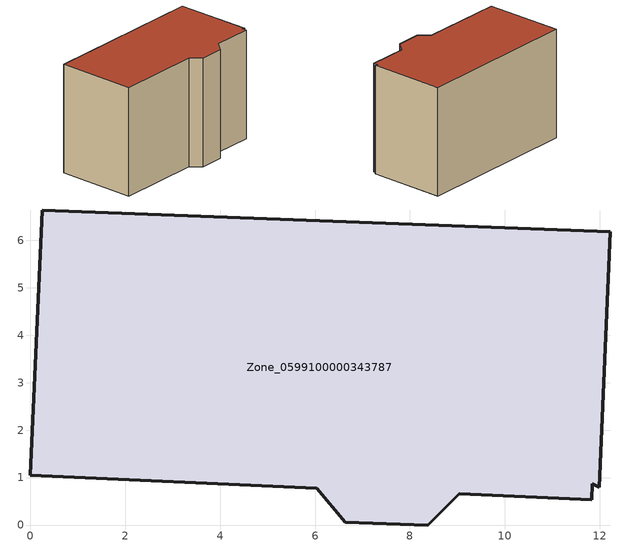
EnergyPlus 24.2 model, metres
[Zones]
Zone_0599100000343787
 floor ground (C_G): 0.25,6.64 12.22,6.18 11.99,0.79 11.84,0.87 11.83,0.54 9.04,0.66 8.38,0 6.64,0.06 6.04,0.78 0,1.05 z1.4
 wall outside (C_F): 12.22,6.18 0.25,6.64 0,1.05 6.04,0.78 6.64,0.06 8.38,0 9.04,0.66 11.83,0.54 11.84,0.87 11.99,0.79 12.22,6.18 z1.4:9.21
 roof outside (C_R): 11.99,0.79 12.22,6.18 0.25,6.64 0,1.05 6.04,0.78 6.64,0.06 8.38,0 9.04,0.66 11.83,0.54 11.84,0.87 z9.21
[BUILDING]
Pand.0599100000343787: North Axis=0; Terrain=City; Loads Convergence Tolerance Value=0.04; Temperature Convergence Tolerance Value=0.4; Solar Distribution=FullExterior; Maximum Number of Warmup Days=25; Minimum Number of Warmup Days=1
[Site:Location]
Rotterdam.The.Hague.AP_ZH_NLD Design_Conditions: Latitude=51.96; Longitude=4.45; Time Zone=1; Elevation=-4.5
[SITE:GROUNDTEMPERATURE:BUILDINGSURFACE]
18, 18, 18, 18, 18, 18, 18, 18, 18, 18, 18, 18
[MATERIAL] Thermal Absorptance=0.9; Solar Absorptance=0.7; Visible Absorptance=0.7
Name | Roughness | Thickness | Conductivity | Density | Specific Heat
G.TC.1992-2005 | MediumSmooth | 0.15 | 0.06 | 540 | 1210
F.TC.1992-2005 | Rough | 0.3 | 0.12 | 1920 | 840
R.TC.1992-2005 | MediumRough | 0.2 | 0.08 | 1500 | 1000
[CONSTRUCTION]
C_G: G.TC.1992-2005
C_F: F.TC.1992-2005
C_R: R.TC.1992-2005
[ZONE]
Zone_0599100000343787: Type=1; Multiplier=1; Ceiling Height=Autocalculate; Volume=Autocalculate; Floor Area=autocalculate; Part of Total Floor Area=Yes
[ZONEINFILTRATION:DESIGNFLOWRATE]
Infil_Zone_0599100000343787: Zone or ZoneList or Space or SpaceList=Zone_0599100000343787; Schedule=AlwaysOn; Design Flow Rate Calculation Method=Flow/Area; Flow Rate per Floor Area=0.0015; Constant Term Coefficient=1; Temperature Term Coefficient=0; Velocity Term Coefficient=0; Velocity Squared Term Coefficient=0
[HVACTEMPLATE:ZONE:IDEALLOADSAIRSYSTEM]
Zone_0599100000343787: Maximum Heating Supply Air Temperature=50; Minimum Cooling Supply Air Temperature=13; Maximum Heating Supply Air Humidity Ratio=0.0156; Minimum Cooling Supply Air Humidity Ratio=0.0077; Heating Limit=NoLimit; Cooling Limit=NoLimit; Dehumidification Control Type=ConstantSensibleHeatRatio; Cooling Sensible Heat Ratio=0.7; Dehumidification Setpoint=60; Humidification Control Type=None; Humidification Setpoint=30; Outdoor Air Method=None; Outdoor Air Flow Rate per Person=0.00944; Outdoor Air Flow Rate per Zone Floor Area=0; Outdoor Air Flow Rate per Zone=0; Demand Controlled Ventilation Type=None; Outdoor Air Economizer Type=NoEconomizer; Heat Recovery Type=None; Sensible Heat Recovery Effectiveness=0.7; Latent Heat Recovery Effectiveness=0.65
[ZONECONTROL:THERMOSTAT]
ThermostatControl_Zone_0599100000343787: Zone or ZoneList=Zone_0599100000343787; Control Type Schedule=DualSetpointControlType; Control 1=Thermostat_Zone_0599100000343787; Temperature Difference Between Cutout And Setpoint=0
[THERMOSTATSETPOINT:DUALSETPOINT]
Thermostat_Zone_0599100000343787: Heating Setpoint Temperature Schedule=HeatingSetpoint_Zone_0599100000343787; Cooling Setpoint Temperature Schedule=CoolingSetpoint_Zone_0599100000343787
[SCHEDULE:COMPACT]
HeatingSetpoint_Zone_0599100000343787: Through: 12/31, For: AllDays, Until: 24:00, 21
CoolingSetpoint_Zone_0599100000343787: Through: 12/31, For: AllDays, Until: 24:00, 24
DualSetpointControlType: Through: 12/31, For: AllDays, Until: 24:00, 4
AlwaysOn: Through: 12/31, For: AllDays, Until: 24:00, 1
